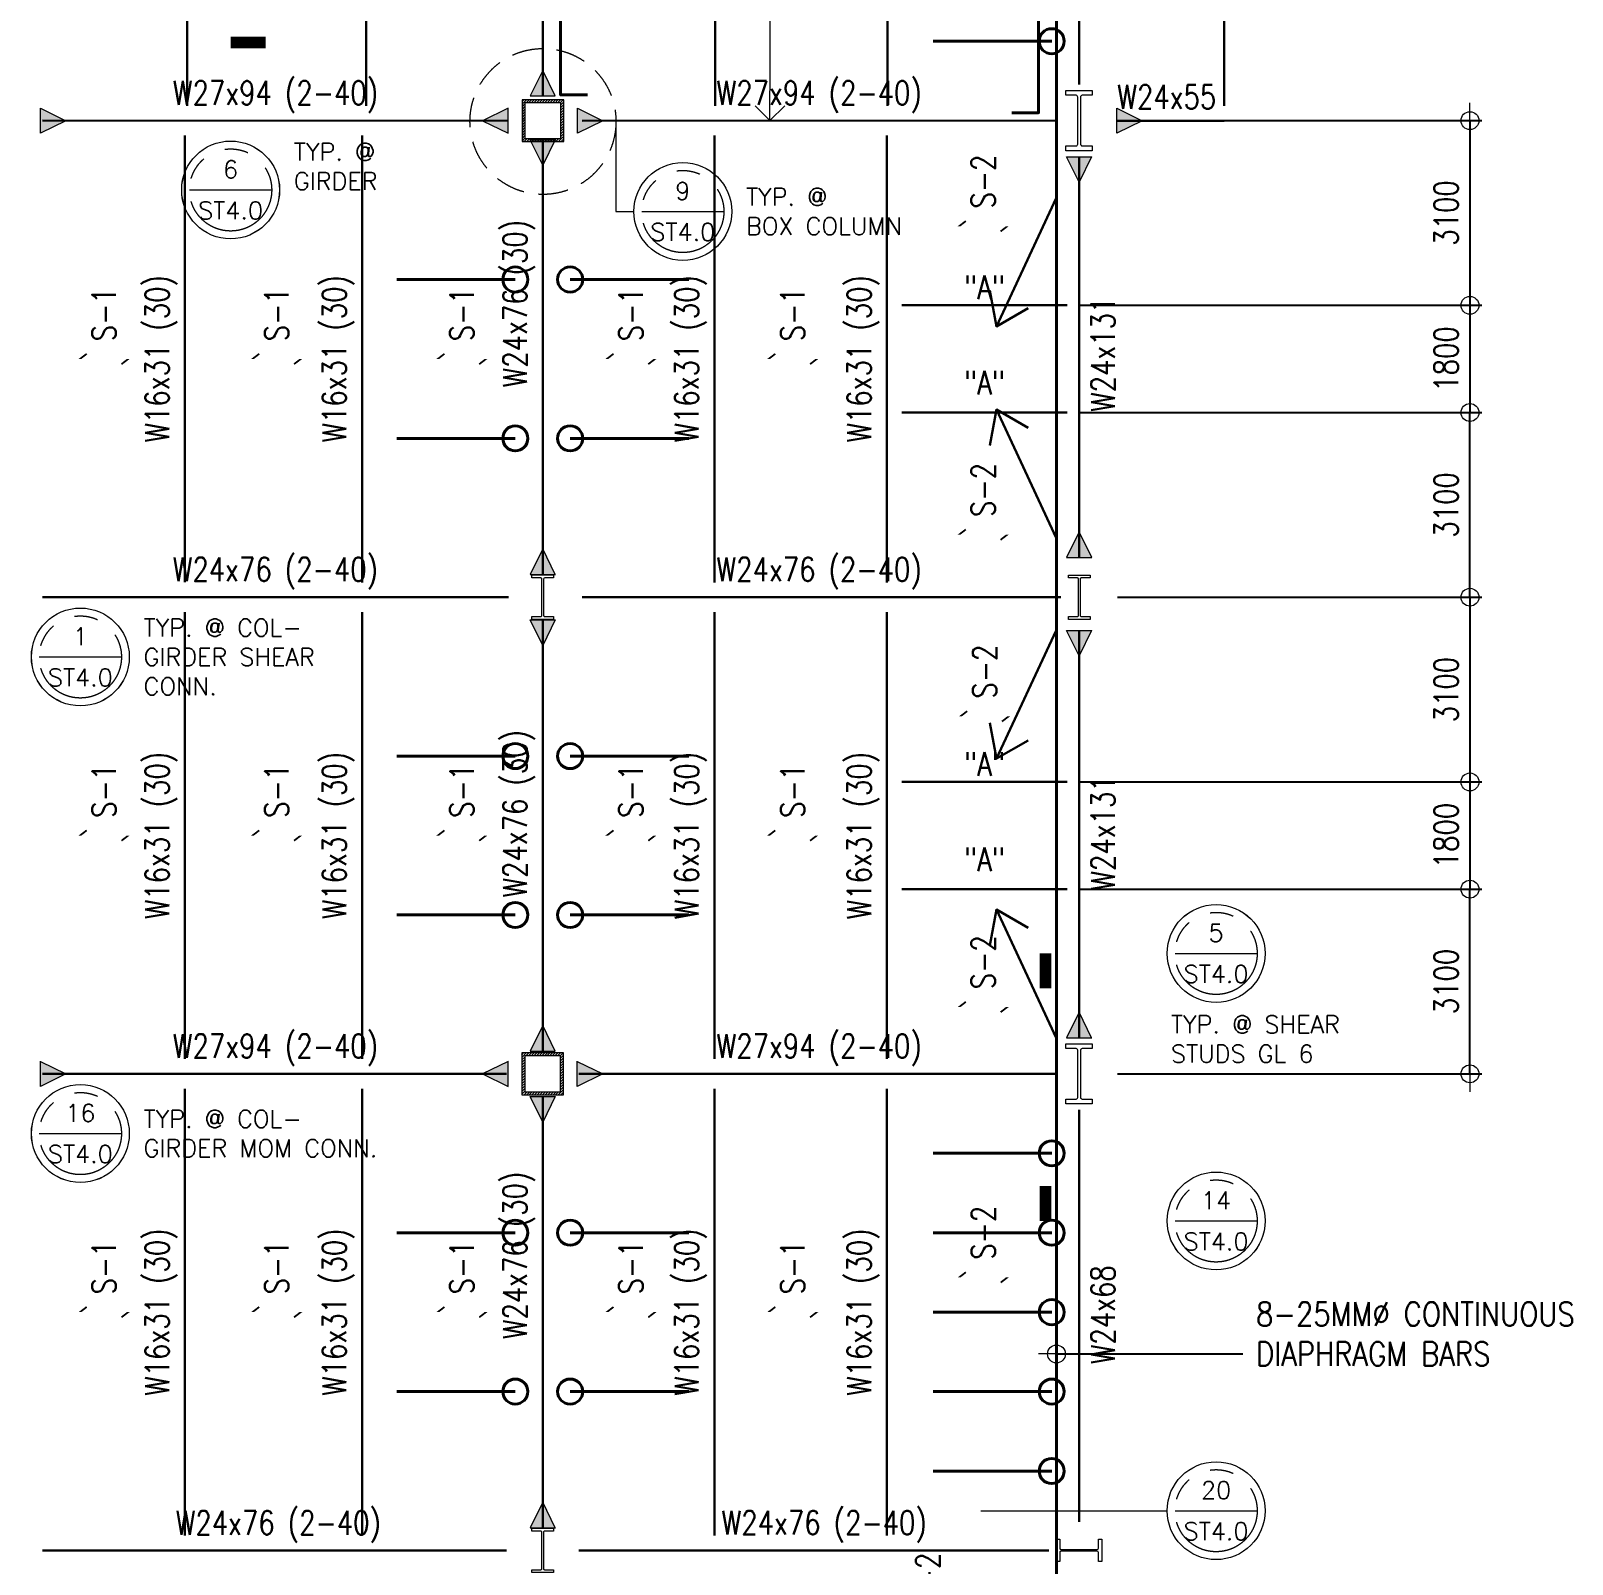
# Model space of a CAD drawing. Header units: millimetres. Extents: x 917308 to 1112116, y -16030 to 119854.
# Drawn here: x 969677 to 995539, y 13245 to 38984 of the extents above; entities that cross this region are included whole.
import ezdxf
from ezdxf.enums import TextEntityAlignment as Align

# ---------------------------------------------------------------- set-up
doc = ezdxf.new("R2010")
doc.units = ezdxf.units.MM
doc.header["$MEASUREMENT"] = 0
doc.linetypes.add('DASHED', pattern=[0.75, 0.5, -0.25])
doc.linetypes.add('PHANTOM2', pattern=[1.25, 0.625, -0.125, 0.125, -0.125, 0.125, -0.125])
doc.layers.get('0').update_dxf_attribs({"lineweight": 0})
for name, color, linetype, lineweight in [('A_ARCHITECTURAL BACKGROUND', 251, 'Continuous', 5), ('HATCH', 8, 'Continuous', 5), ('S-ANNO-DIMS', 252, 'Continuous', 5), ('S-ANNO-MARK', 2, 'Continuous', 9), ('S-ANNO-NPLT', 7, 'Continuous', 9), ('S-Anno-Symb', 143, 'PHANTOM2', 15), ('S-BEAM', 5, 'Continuous', 30), ('S-BEAM-IDEN', 2, 'Continuous', 9), ('S-BRACE', 2, 'Continuous', 9), ('S-BRACING', 1, 'Continuous', 18), ('S-COLS', 2, 'Continuous', 20), ('S-CONN', 1, 'Continuous', 9), ('S_DRB', 4, 'Continuous', 40), ('SPOT DET.', 1, 'Continuous', 20)]:
    doc.layers.add(name, color=color, linetype=linetype, lineweight=lineweight)
doc.styles.add('1', font='simplex.shx', dxfattribs={"width": 0.85, "height": 300})
doc.styles.add('ARIALNW', font='ARIALN.TTF')
doc.styles.add('ROMANSX', font='ROMANS.shx', dxfattribs={"height": 0.09375})
doc.styles.add('SIMPLEX', font='SIMPLEX.shx', dxfattribs={"width": 1.1})
doc.dimstyles.new('DIM 200', dxfattribs={"dimtxt": 0.36, "dimasz": 0.2, "dimexe": 0.1, "dimexo": 0, "dimgap": 0.08, "dimtad": 1, "dimlfac": 2, "dimrnd": 0.005, "dimzin": 1, "dimdsep": 46, "dimtxsty": 'ARIALNW', "dimcen": 0.09, "dimclrd": 6, "dimclre": 6, "dimclrt": 13, "dimadec": 0, "dimazin": 0, "dimtfac": 1, "dimtofl": 0, "dimtmove": 2, "dimatfit": 3, "dimfxl": 1, "dimtolj": 1, "dimtzin": 0, "dimarcsym": 0})
doc.dimstyles.new('DIM_100', dxfattribs={"dimtxt": 400, "dimasz": 2, "dimexe": 100, "dimexo": 250, "dimgap": 250, "dimtad": 1, "dimdec": 0, "dimrnd": 1, "dimzin": 1, "dimdsep": 46, "dimtxsty": '1', "dimblk1": 'ESCADIM_ARW', "dimblk2": 'ESCADIM_ARW', "dimsah": 1, "dimcen": 50, "dimclrd": 256, "dimclre": 256, "dimclrt": 52, "dimazin": 0, "dimtfac": 1, "dimtdec": 0, "dimtofl": 0, "dimtmove": 0, "dimatfit": 3, "dimldrblk": 'ESCADIM_ARW', "dimfxl": 1, "dimtolj": 1, "dimtzin": 0, "dimarcsym": 0})
doc.dimstyles.new('DIM_200', dxfattribs={"dimtxt": 400, "dimasz": 2, "dimexe": 200, "dimexo": 200, "dimgap": 200, "dimtad": 1, "dimdec": 0, "dimrnd": 1, "dimzin": 1, "dimdsep": 46, "dimtxsty": 'SIMPLEX', "dimblk1": 'ESCADIM_ARW', "dimblk2": 'ESCADIM_ARW', "dimsah": 1, "dimcen": 50, "dimclrd": 251, "dimclre": 251, "dimclrt": 52, "dimazin": 0, "dimtfac": 1, "dimtdec": 0, "dimtofl": 0, "dimtmove": 0, "dimatfit": 3, "dimldrblk": 'ESCADIM_ARW', "dimfxl": 1, "dimtolj": 1, "dimtzin": 0, "dimarcsym": 0})
doc.dimstyles.new('ESCA', dxfattribs={"dimtxt": 300, "dimasz": 1, "dimexe": 100, "dimexo": 100, "dimgap": 100, "dimtad": 1, "dimdec": 0, "dimrnd": 1, "dimdsep": 46, "dimtxsty": '1', "dimblk1": 'ESCADIM_ARW', "dimblk2": 'ESCADIM_ARW', "dimsah": 1, "dimcen": 50, "dimclrd": 256, "dimclre": 256, "dimclrt": 52, "dimadec": 0, "dimazin": 0, "dimtfac": 1, "dimtdec": 0, "dimtofl": 0, "dimtmove": 0, "dimatfit": 3, "dimldrblk": 'ESCADIM_ARW', "dimfxl": 1, "dimtolj": 1, "dimtzin": 0, "dimarcsym": 0})

# ---------------------------------------------------------------- blocks, each defined once
blk = doc.blocks.new('3F COLUMN LAYOUT')
at = {"layer": 'HATCH', "ltscale": 0.05}
h = blk.add_hatch(dxfattribs=at)
h.set_pattern_fill('ANSI31', color=256, scale=250, style=0)
h.set_pattern_definition([(45, (-944286.474, 18901.62), (-22.0970869, 22.0970869), [])])
h.paths.add_polyline_path([(34702, 39699), (35302, 39699), (35302, 40299), (34702, 40299)], flags=16)
h.paths.add_polyline_path([(34652, 39649), (35352, 39649), (35352, 40349), (34652, 40349)])
h = blk.add_hatch(dxfattribs=at)
h.set_pattern_fill('ANSI31', color=256, scale=250, style=0)
h.set_pattern_definition([(45, (-944288.7, 2902.22), (-22.0970869, 22.0970869), [])])
h.paths.add_polyline_path([(34700, 23700), (35300, 23700), (35300, 24300), (34700, 24300)], flags=16)
h.paths.add_polyline_path([(34650, 23650), (35350, 23650), (35350, 24350), (34650, 24350)])
at = {"layer": 'S-COLS', "ltscale": 0.5, "elevation": 0}
for points in [[(34652, 39649), (35352, 39649), (35352, 40349), (34652, 40349)], [(34702, 39699), (35302, 39699), (35302, 40299), (34702, 40299)], [(34650, 23650), (35350, 23650), (35350, 24350), (34650, 24350)], [(34700, 23700), (35300, 23700), (35300, 24300), (34700, 24300)]]:
    blk.add_lwpolyline(points, close=True, dxfattribs=at)
at = {"layer": 'S-COLS', "ltscale": 0.05}
for points in [[(44000, 39495), (43779, 39495), (43779, 39577), (43948, 39577, 0.414214), (43977, 39606), (43977, 40396, 0.414214), (43948, 40425), (43779, 40425), (43779, 40507), (44221, 40507), (44221, 40425), (44052, 40425, 0.414214), (44023, 40396), (44023, 39606, 0.414214), (44052, 39577), (44221, 39577), (44221, 39495), (44000, 39495)], [(44000, 23494), (43779, 23494), (43779, 23576), (43948, 23576, 0.414214), (43977, 23605), (43977, 24395, 0.414214), (43948, 24424), (43779, 24424), (43779, 24506), (44221, 24506), (44221, 24424), (44052, 24424, 0.414214), (44023, 24395), (44023, 23605, 0.414214), (44052, 23576), (44221, 23576), (44221, 23494), (44000, 23494)]]:
    blk.add_lwpolyline(points, format="xyb", dxfattribs=at)
at = {"layer": 'S-COLS', "ltscale": 0.05, "elevation": 0}
for points in [[(35000, 32376), (35183, 32376), (35183, 32323), (35033, 32323, 0.414214), (35015, 32305), (35015, 31695, 0.414214), (35033, 31677), (35183, 31677), (35183, 31624), (34817, 31624), (34817, 31677), (34967, 31677, 0.414214), (34985, 31695), (34985, 32305, 0.414214), (34967, 32323), (34817, 32323), (34817, 32376), (35000, 32376)], [(44002, 32372), (44184, 32372), (44184, 32323), (44033, 32323, 0.414214), (44015, 32305), (44015, 31695, 0.414214), (44033, 31677), (44184, 31677), (44184, 31628), (43819, 31628), (43819, 31677), (43971, 31677, 0.414214), (43988, 31695), (43988, 32305, 0.414214), (43971, 32323), (43819, 32323), (43819, 32372), (44002, 32372)], [(35000, 15628), (34818, 15628), (34818, 15677), (34969, 15677, 0.414214), (34987, 15694), (34987, 16305, 0.414214), (34969, 16323), (34818, 16323), (34818, 16372), (35182, 16372), (35182, 16323), (35031, 16323, 0.414214), (35013, 16305), (35013, 15694, 0.414214), (35031, 15677), (35182, 15677), (35182, 15628), (35000, 15628)], [(44381, 16002), (44381, 15817), (44323, 15817), (44323, 15968, 0.414214), (44305, 15986), (43695, 15986, 0.414214), (43677, 15968), (43677, 15817), (43619, 15817), (43619, 16187), (43677, 16187), (43677, 16036, 0.414214), (43695, 16018), (44305, 16018, 0.414214), (44323, 16036), (44323, 16187), (44381, 16187), (44381, 16002)]]:
    blk.add_lwpolyline(points, format="xyb", dxfattribs=at)
blk = doc.blocks.new('Bubble')
at = {"layer": 'S-ANNO-NPLT'}
blk.add_circle((0, 0), 0.2608, dxfattribs=at)
at = {"layer": 'S-Anno-Symb', "color": 0}
blk.add_line((-0.2188, 0), (0.2188, 0), dxfattribs=at)
blk.add_circle((0, 0), 0.2188, dxfattribs=at)
at = {"layer": 'S-Anno-Symb', "style": 'ROMANSX'}
for tag, p in [('1', (0, 0.1094)), ('S1', (0, -0.1094))]:
    blk.add_attdef(tag, text='', height=0.0937, dxfattribs=at).set_placement(p, align=Align.MIDDLE_CENTER)
at = {"layer": 'S-Anno-Symb', "style": 'ROMANSX', "width": 1.018385, "flags": 8}
blk.add_attdef('LONG', text='', height=0.0937, dxfattribs=at).set_placement((-0.1796, -0.1249), (0.1796, -0.1249), align=Align.FIT)
blk = doc.blocks.new('ESCADIM_ARW')
at = {"color": 7}
blk.add_line((-150, 0), (150, 0), dxfattribs=at)
blk.add_circle((0, 0), 75, dxfattribs=at)
blk = doc.blocks.new('*D27')
at = {"layer": 'Defpoints', "color": 0, "ltscale": 0.05, "transparency": 16777216}
for p in [(987067, 26376, 0), (987067, 24576, 0), (993823, 24576)]:
    blk.add_point(p, dxfattribs=at)
at = {"layer": 'S-ANNO-DIMS', "color": 251, "lineweight": -2, "ltscale": 0.05, "transparency": 16777216}
for p, q in [((987267, 26376), (994023, 26376)), ((993823, 26374), (993823, 24578)), ((987267, 24576), (994023, 24576))]:
    blk.add_line(p, q, dxfattribs=at)
at = {"layer": 'S-ANNO-DIMS', "color": 251, "lineweight": -2, "ltscale": 0.05, "transparency": 16777216, "xscale": 2, "yscale": 2, "zscale": 2}
for p, rotation in [((993823, 26376), 90), ((993823, 24576), 270)]:
    blk.add_blockref('ESCADIM_ARW', p, dxfattribs=dict(at, rotation=rotation))
at = {"layer": 'S-ANNO-DIMS', "color": 52, "ltscale": 0.05, "transparency": 16777216, "insert": (993423, 25476), "char_height": 400, "attachment_point": 5, "rotation": 90, "style": 'SIMPLEX'}
blk.add_mtext('\\A1;{\\W0.8;1800}', dxfattribs=at)
blk = doc.blocks.new('*D28')
at = {"layer": 'Defpoints', "color": 0, "ltscale": 0.05, "transparency": 16777216}
for p in [(987067, 24576, 0), (993823, 24576), (987709, 21476, 0)]:
    blk.add_point(p, dxfattribs=at)
at = {"layer": 'S-ANNO-DIMS', "color": 251, "lineweight": -2, "ltscale": 0.05, "transparency": 16777216}
for p, q in [((987267, 24576), (994023, 24576)), ((993823, 21478), (993823, 24574)), ((987909, 21476), (994023, 21476))]:
    blk.add_line(p, q, dxfattribs=at)
at = {"layer": 'S-ANNO-DIMS', "color": 251, "lineweight": -2, "ltscale": 0.05, "transparency": 16777216, "xscale": 2, "yscale": 2, "zscale": 2}
for p, rotation in [((993823, 24576), 90), ((993823, 21476), 270)]:
    blk.add_blockref('ESCADIM_ARW', p, dxfattribs=dict(at, rotation=rotation))
at = {"layer": 'S-ANNO-DIMS', "color": 52, "ltscale": 0.05, "transparency": 16777216, "insert": (993423, 23026), "char_height": 400, "attachment_point": 5, "rotation": 90, "style": 'SIMPLEX'}
blk.add_mtext('\\A1;{\\W0.8;3100}', dxfattribs=at)
blk = doc.blocks.new('*D29')
at = {"layer": 'Defpoints', "color": 0, "ltscale": 0.05, "transparency": 16777216}
for p in [(987709, 29476, 0), (987067, 26376, 0), (993823, 26376)]:
    blk.add_point(p, dxfattribs=at)
at = {"layer": 'S-ANNO-DIMS', "color": 251, "lineweight": -2, "ltscale": 0.05, "transparency": 16777216}
for p, q in [((987909, 29476), (994023, 29476)), ((993823, 29474), (993823, 26378)), ((987267, 26376), (994023, 26376))]:
    blk.add_line(p, q, dxfattribs=at)
at = {"layer": 'S-ANNO-DIMS', "color": 251, "lineweight": -2, "ltscale": 0.05, "transparency": 16777216, "xscale": 2, "yscale": 2, "zscale": 2}
for p, rotation in [((993823, 29476), 90), ((993823, 26376), 270)]:
    blk.add_blockref('ESCADIM_ARW', p, dxfattribs=dict(at, rotation=rotation))
at = {"layer": 'S-ANNO-DIMS', "color": 52, "ltscale": 0.05, "transparency": 16777216, "insert": (993423, 27926), "char_height": 400, "attachment_point": 5, "rotation": 90, "style": 'SIMPLEX'}
blk.add_mtext('\\A1;{\\W0.8;3100}', dxfattribs=at)
blk = doc.blocks.new('*D30')
at = {"layer": 'Defpoints', "color": 0, "ltscale": 0.05, "transparency": 16777216}
for p in [(987067, 32576, 0), (993823, 32576), (987709, 29476, 0)]:
    blk.add_point(p, dxfattribs=at)
at = {"layer": 'S-ANNO-DIMS', "color": 251, "lineweight": -2, "ltscale": 0.05, "transparency": 16777216}
for p, q in [((987267, 32576), (994023, 32576)), ((993823, 29478), (993823, 32574)), ((987909, 29476), (994023, 29476))]:
    blk.add_line(p, q, dxfattribs=at)
at = {"layer": 'S-ANNO-DIMS', "color": 251, "lineweight": -2, "ltscale": 0.05, "transparency": 16777216, "xscale": 2, "yscale": 2, "zscale": 2}
for p, rotation in [((993823, 32576), 90), ((993823, 29476), 270)]:
    blk.add_blockref('ESCADIM_ARW', p, dxfattribs=dict(at, rotation=rotation))
at = {"layer": 'S-ANNO-DIMS', "color": 52, "ltscale": 0.05, "transparency": 16777216, "insert": (993423, 31026), "char_height": 400, "attachment_point": 5, "rotation": 90, "style": 'SIMPLEX'}
blk.add_mtext('\\A1;{\\W0.8;3100}', dxfattribs=at)
blk = doc.blocks.new('*D31')
at = {"layer": 'Defpoints', "color": 0, "ltscale": 0.05, "transparency": 16777216}
for p in [(987067, 34376, 0), (987067, 32576, 0), (993823, 32576)]:
    blk.add_point(p, dxfattribs=at)
at = {"layer": 'S-ANNO-DIMS', "color": 251, "lineweight": -2, "ltscale": 0.05, "transparency": 16777216}
for p, q in [((987267, 34376), (994023, 34376)), ((993823, 34374), (993823, 32578)), ((987267, 32576), (994023, 32576))]:
    blk.add_line(p, q, dxfattribs=at)
at = {"layer": 'S-ANNO-DIMS', "color": 251, "lineweight": -2, "ltscale": 0.05, "transparency": 16777216, "xscale": 2, "yscale": 2, "zscale": 2}
for p, rotation in [((993823, 34376), 90), ((993823, 32576), 270)]:
    blk.add_blockref('ESCADIM_ARW', p, dxfattribs=dict(at, rotation=rotation))
at = {"layer": 'S-ANNO-DIMS', "color": 52, "ltscale": 0.05, "transparency": 16777216, "insert": (993423, 33476), "char_height": 400, "attachment_point": 5, "rotation": 90, "style": 'SIMPLEX'}
blk.add_mtext('\\A1;{\\W0.8;1800}', dxfattribs=at)
blk = doc.blocks.new('*D32')
at = {"layer": 'Defpoints', "color": 0, "ltscale": 0.05, "transparency": 16777216}
for p in [(987709, 37476, 0), (987067, 34376, 0), (993823, 34376)]:
    blk.add_point(p, dxfattribs=at)
at = {"layer": 'S-ANNO-DIMS', "color": 251, "lineweight": -2, "ltscale": 0.05, "transparency": 16777216}
for p, q in [((987909, 37476), (994023, 37476)), ((993823, 37474), (993823, 34378)), ((987267, 34376), (994023, 34376))]:
    blk.add_line(p, q, dxfattribs=at)
at = {"layer": 'S-ANNO-DIMS', "color": 251, "lineweight": -2, "ltscale": 0.05, "transparency": 16777216, "xscale": 2, "yscale": 2, "zscale": 2}
for p, rotation in [((993823, 37476), 90), ((993823, 34376), 270)]:
    blk.add_blockref('ESCADIM_ARW', p, dxfattribs=dict(at, rotation=rotation))
at = {"layer": 'S-ANNO-DIMS', "color": 52, "ltscale": 0.05, "transparency": 16777216, "insert": (993423, 35926), "char_height": 400, "attachment_point": 5, "rotation": 90, "style": 'SIMPLEX'}
blk.add_mtext('\\A1;{\\W0.8;3100}', dxfattribs=at)
blk = doc.blocks.new('_Open90')
at = {"color": 0, "linetype": 'ByBlock', "lineweight": -2}
for p, q in [((0, 0), (-1, 0)), ((-0.5, 0.5), (0, 0)), ((0, 0), (-0.5, -0.5))]:
    blk.add_line(p, q, dxfattribs=at)
blk = doc.blocks.new('*D49')
at = {"lineweight": -2, "ltscale": 0.5, "transparency": 16777216}
blk.add_line((38812, 46895), (38812, 40501), dxfattribs=at)
at = {"layer": 'Defpoints', "color": 0, "ltscale": 0.5, "transparency": 16777216}
for p in [(38812, 47395, 0), (38812, 40001, 0), (38812, 40001)]:
    blk.add_point(p, dxfattribs=at)
at = {"lineweight": -2, "ltscale": 0.5, "transparency": 16777216, "xscale": 500, "yscale": 500, "zscale": 500}
for p, rotation in [((38812, 47395), 90), ((38812, 40001), 270)]:
    blk.add_blockref('_Open90', p, dxfattribs=dict(at, rotation=rotation))
at = {"color": 52, "ltscale": 0.5, "transparency": 16777216, "char_height": 300, "attachment_point": 5, "rotation": 90, "style": '1'}
for s, insert in [("\\A1;ADD'L. 10MM%%C", (38383, 43698)), ('\\A1;@300MM O.C. ', (39212, 43698))]:
    blk.add_mtext(s, dxfattribs=dict(at, insert=insert))
blk = doc.blocks.new('3F FRAMING LAYOUT')
at = {"layer": 'S-CONN'}
for points in [[(23289, 32414), (23500, 32843), (23710, 32414)], [(15072, 31788), (15501, 31999), (15072, 32209)], [(22921, 31788), (22492, 31999), (22921, 32209)], [(24081, 31788), (24510, 31999), (24081, 32209)], [(33131, 31788), (33560, 31999), (33131, 32209)], [(23290, 31679), (23500, 31250), (23711, 31679)], [(32289, 31395), (32500, 30966), (32710, 31395)], [(32290, 24667), (32501, 25096), (32711, 24667)], [(23290, 24381), (23501, 24810), (23711, 24381)], [(23289, 23619), (23499, 23190), (23710, 23619)], [(32289, 23443), (32500, 23014), (32710, 23443)], [(32289, 16606), (32500, 17035), (32710, 16606)], [(23289, 16381), (23500, 16810), (23710, 16381)], [(15071, 15788), (15500, 15998), (15071, 16209)], [(22920, 15788), (22491, 15998), (22920, 16209)], [(24080, 15788), (24509, 15998), (24080, 16209)], [(23289, 15619), (23499, 15190), (23710, 15619)], [(23290, 8381), (23500, 8810), (23711, 8381)]]:
    blk.add_hatch(color=256, dxfattribs=at).paths.add_polyline_path(points)
at = {"layer": 'S-BEAM'}
for p, q in [((17532, 39749, 0), (17532, 32250, 0)), ((20538, 39749, 0), (20538, 32250, 0)), ((23500, 39737, 0), (23500, 32414, 0)), ((26391, 39749, 0), (26391, 32249, 0)), ((29283, 39749, 0), (29283, 32248, 0)), ((34934, 39750, 0), (34934, 32249, 0)), ((32500, 32607, 0), (32500, 39545, 0)), ((22928, 31999, 0), (15106, 32000, 0)), ((24160, 31999, 0), (32119, 32000, 0)), ((33131, 31999, 0), (34934, 31999, 0)), ((17497, 31750, 0), (17497, 24251, 0)), ((20469, 31750, 0), (20469, 24250, 0)), ((23501, 24381, 0), (23501, 31679, 0)), ((26383, 31749, 0), (26383, 24249, 0)), ((29276, 31748, 0), (29276, 24249, 0)), ((32501, 24667, 0), (32500, 31395, 0)), ((29526, 28900, 0), (32301, 28900, 0)), ((29526, 27100, 0), (32301, 27100, 0)), ((22928, 24000, 0), (15106, 24001, 0)), ((24160, 24000, 0), (32195, 24001, 0)), ((17497, 16250, 0), (17497, 23751, 0)), ((20469, 16250, 0), (20469, 23750, 0)), ((23500, 16381, 0), (23500, 23619, 0)), ((26383, 23749, 0), (26383, 16250, 0)), ((29276, 23749, 0), (29276, 16250, 0)), ((32500, 16606, 0), (32500, 23443, 0)), ((29526, 20900, 0), (32301, 20900, 0)), ((29526, 19100, 0), (32301, 19100, 0)), ((22894, 16000, 0), (15106, 16000, 0)), ((24106, 16000, 0), (32119, 16000, 0)), ((17497, 15750, 0), (17497, 8250, 0)), ((20469, 15750, 0), (20469, 8250, 0)), ((23500, 15619, 0), (23500, 8381, 0)), ((26383, 15750, 0), (26383, 8250, 0)), ((29276, 15750, 0), (29276, 8250, 0)), ((32500, 15394, 0), (32500, 8481, 0)), ((22894, 7999, 0), (15106, 7999, 0)), ((24104, 8000, 0), (31994, 8000, 0))]:
    blk.add_line(p, q, dxfattribs=at)
at = {"layer": 'S-CONN', "color": 1, "elevation": 0}
for points in [[(23710, 32414), (23500, 32843), (23289, 32414), (23711, 32414)], [(15072, 32209), (15501, 31999), (15072, 31788), (15072, 32210)], [(22921, 32209), (22492, 31999), (22921, 31788), (22921, 32210)], [(24081, 32209), (24510, 31999), (24081, 31788), (24081, 32210)], [(33131, 32209), (33560, 31999), (33131, 31788), (33131, 32210)], [(23711, 31679), (23500, 31250), (23290, 31679), (23712, 31679)], [(32710, 31395), (32500, 30966), (32289, 31395), (32711, 31395)], [(32711, 24667), (32501, 25096), (32290, 24667), (32712, 24667)], [(23711, 24381), (23501, 24810), (23290, 24381), (23712, 24381)], [(23710, 23619), (23499, 23190), (23289, 23619), (23711, 23619)], [(32710, 23443), (32500, 23014), (32289, 23443), (32711, 23443)], [(32710, 16606), (32500, 17035), (32289, 16606), (32711, 16606)], [(23710, 16381), (23500, 16810), (23289, 16381), (23711, 16381)], [(15071, 16209), (15500, 15998), (15071, 15788), (15071, 16210)], [(22920, 16209), (22491, 15998), (22920, 15788), (22920, 16210)], [(24080, 16209), (24509, 15998), (24080, 15788), (24080, 16210)], [(23710, 15619), (23499, 15190), (23289, 15619), (23711, 15619)], [(23711, 8381), (23500, 8810), (23290, 8381), (23712, 8381)]]:
    blk.add_lwpolyline(points, dxfattribs=at)
at = {"layer": 'S-BRACE', "ltscale": 0.5}
for points in [[(31111, 28546, 0), (32113, 30698, 0)], [(31111, 27150, 0), (32113, 24999, 0)], [(31112, 21292, 0), (32114, 23443, 0)], [(31112, 18757, 0), (32114, 16606, 0)]]:
    blk.add_leader(points, dimstyle='DIM 200', override={"dimasz": 500, "dimtad": 0, "dimclrd": 2, "dimldrblk": 'Open90', "dimfxl": 0.18}, dxfattribs=at)
blk = doc.blocks.new("ADD' L BARS")
at = {"layer": 'S_DRB'}
for p, q in [((41549.4, 41333.3, 0), (43539, 41333.3, 0)), ((41550, 22666.4, 0), (43539.6, 22666.4, 0)), ((41549.9, 21333.2, 0), (43539.5, 21333.2, 0)), ((41549.7, 19999.9, 0), (43539.3, 19999.9, 0)), ((41549.6, 18666.6, 0), (43539.2, 18666.6, 0)), ((41549.4, 17333.3, 0), (43539, 17333.3, 0))]:
    blk.add_line(p, q, dxfattribs=at)
at = {"layer": 'S_DRB', "color": 4, "elevation": 0}
for points in [[(35750, 40432.8), (35300, 40432.8), (35300, 55606.9), (35750, 55606.9)], [(42870.3, 40132.8), (43320.3, 40132.8), (43319, 55306.9), (42869, 55306.9)]]:
    blk.add_lwpolyline(points, dxfattribs=at)
at = {"layer": 'S_DRB'}
for centre in [(43539, 41333.3, 0), (43539.6, 22666.4, 0), (43539.5, 21333.2, 0), (43539.3, 19999.9, 0), (43539.2, 18666.6, 0), (43539, 17333.3, 0)]:
    blk.add_circle(centre, 210.4, dxfattribs=at)
at = {"ltscale": 0.5}
dim = blk.add_linear_dim(base=(38811.8, 40001.4, 0), p1=(38811.8, 47394.5, 0), p2=(38811.8, 40001.4, 0), angle=270, text="ADD'L. 10MM%%C\\X@300MM O.C. ", dimstyle='DIM_100', override={"dimasz": 500, "dimexo": 100, "dimblk1": 'Open90', "dimblk2": 'Open90', "dimse1": 1, "dimse2": 1}, dxfattribs=at)
dim.commit()
dim.dimension.update_dxf_attribs({"geometry": '*D49', "text_midpoint": (38811.8, 43697.9, 0)})

msp = doc.modelspace()

# ---------------------------------------------------------------- linework, layer by layer
at = {"layer": 'S-ANNO-MARK', "elevation": -0.00001}
for points in [[(985364.22803, 35790.05075, 29.99952, 29.99952, 0), (985251.1837, 35703.04961, 0, 0, 0), (986060.76125, 35703.04961, 29.99952, 29.99952, 0), (985947.71692, 35616.04848, 0, 0, 0)], [(985363.89122, 30613.21702, 29.99952, 29.99952, 0), (985250.84689, 30526.21588, 0, 0, 0), (986060.42444, 30526.21588, 29.99952, 29.99952, 0), (985947.38011, 30439.21475, 0, 0, 0)], [(985388.07022, 27564.39588, 29.99952, 29.99952, 0), (985275.02589, 27477.39475, 0, 0, 0), (986084.60344, 27477.39475, 29.99952, 29.99952, 0), (985971.55912, 27390.39362, 0, 0, 0)], [(985365.76629, 22685.09909, 29.99952, 29.99952, 0), (985252.72196, 22598.09796, 0, 0, 0), (986062.29951, 22598.09796, 29.99952, 29.99952, 0), (985949.25518, 22511.09683, 0, 0, 0)]]:
    msp.add_lwpolyline(points, format="xyseb", dxfattribs=at)
at = {"layer": 'S-ANNO-NPLT'}
for centre in [(973029.38736, 36312.31403, 0), (980615.90819, 35950.71742, -0.00001), (970508.24082, 28473.38), (989564.10174, 23497.2198, -0.00001), (970508.24083, 20473.41126, -0.00001), (989564.10174, 19006.38, -0.00001), (989564.10174, 14143.12, 0)]:
    msp.add_circle(centre, 821.36597, dxfattribs=at)
at = {"layer": 'S-Anno-Symb', "linetype": 'ByBlock'}
msp.add_line((985618.40271, 14143.12, 0), (988742.73576, 14143.12, 0), dxfattribs=at)
for points, elevation in [([(973029.38736, 37133.68, 0, 0, 0), (973029.38736, 38789.18817, 196.07256, 196.07256, 0), (973617.60504, 38789.18817, 0, 0, 0)], 0), ([(969686.87485, 28473.38, 0, 0, 0), (967776.01988, 28473.38, 196.07256, 196.07256, 0), (967776.01988, 29061.59768, 0, 0, 0)], 0), ([(988742.73576, 23497.2198, 0, 0, 0), (986702.3208, 23497.2198, 196.07256, 196.07256, 0), (986702.3208, 22909.00212, 0, 0, 0)], -0.00001), ([(969686.87486, 20473.41126, 0, 0, 0), (967776.01989, 20473.41126, 196.07256, 196.07256, 0), (967776.01989, 21061.62894, 0, 0, 0)], -0.00001), ([(988742.73576, 19006.38, 0, 0, 0), (986702.3208, 19006.38, 196.07256, 196.07256, 0), (986702.3208, 19594.59768, 0, 0, 0)], -0.00001), ([(985618.40271, 14143.12, 0, 0, 0), (985618.40271, 12920.71777, 196.07256, 196.07256, 0), (986206.62039, 12920.71777, 0, 0, 0)], 0)]:
    msp.add_lwpolyline(points, format="xyseb", dxfattribs=dict(at, elevation=elevation))
at = {"layer": 'S-BRACING', "ltscale": 1000, "elevation": -0.00001}
msp.add_lwpolyline([(979494.54222, 37461.8255), (979494.54222, 35950.71742), (979794.54222, 35950.71742)], dxfattribs=at)
at = {"layer": 'S-COLS'}
for points, elevation in [([(970614.18496, 33562.08211, 29.99952, 29.99952, 0), (970501.14063, 33475.08097, 0, 0, 0), (971310.71818, 33475.08097, 29.99952, 29.99952, 0), (971197.67386, 33388.07984, 0, 0, 0)], 0), ([(973509.4426, 33562.28568, 29.99952, 29.99952, 0), (973396.39828, 33475.28454, 0, 0, 0), (974205.97583, 33475.28454, 29.99952, 29.99952, 0), (974092.9315, 33388.28341, 0, 0, 0)], -0.00001), ([(976617.24115, 33562.08211, 29.99952, 29.99952, 0), (976504.19683, 33475.08097, 0, 0, 0), (977313.77438, 33475.08097, 29.99952, 29.99952, 0), (977200.73005, 33388.07984, 0, 0, 0)], 0.00001), ([(979453.53162, 33562.08211, 29.99952, 29.99952, 0), (979340.4873, 33475.08097, 0, 0, 0), (980150.06485, 33475.08097, 29.99952, 29.99952, 0), (980037.02052, 33388.07984, 0, 0, 0)], 0.00002), ([(982168.3105, 33562.08211, 29.99952, 29.99952, 0), (982055.26617, 33475.08097, 0, 0, 0), (982864.84372, 33475.08097, 29.99952, 29.99952, 0), (982751.79939, 33388.07984, 0, 0, 0)], 0), ([(970614.18496, 25562.71535, 29.99952, 29.99952, 0), (970501.14063, 25475.71422, 0, 0, 0), (971310.71818, 25475.71422, 29.99952, 29.99952, 0), (971197.67386, 25388.71309, 0, 0, 0)], 0), ([(973509.4426, 25562.91893, 29.99952, 29.99952, 0), (973396.39828, 25475.91779, 0, 0, 0), (974205.97583, 25475.91779, 29.99952, 29.99952, 0), (974092.9315, 25388.91666, 0, 0, 0)], -0.00001), ([(976617.24115, 25562.71535, 29.99952, 29.99952, 0), (976504.19683, 25475.71422, 0, 0, 0), (977313.77438, 25475.71422, 29.99952, 29.99952, 0), (977200.73005, 25388.71309, 0, 0, 0)], 0.00001), ([(979453.53162, 25562.71535, 29.99952, 29.99952, 0), (979340.4873, 25475.71422, 0, 0, 0), (980150.06485, 25475.71422, 29.99952, 29.99952, 0), (980037.02052, 25388.71309, 0, 0, 0)], 0.00002), ([(982168.3105, 25562.71535, 29.99952, 29.99952, 0), (982055.26617, 25475.71422, 0, 0, 0), (982864.84372, 25475.71422, 29.99952, 29.99952, 0), (982751.79939, 25388.71309, 0, 0, 0)], 0), ([(985365.76629, 18146.07049, 29.99952, 29.99952, 0), (985252.72196, 18059.06936, 0, 0, 0), (986062.29951, 18059.06936, 29.99952, 29.99952, 0), (985949.25518, 17972.06822, 0, 0, 0)], 0.00001), ([(970614.18496, 17563.02103, 29.99952, 29.99952, 0), (970501.14063, 17476.01989, 0, 0, 0), (971310.71818, 17476.01989, 29.99952, 29.99952, 0), (971197.67386, 17389.01876, 0, 0, 0)], 0), ([(973509.4426, 17563.2246, 29.99952, 29.99952, 0), (973396.39828, 17476.22347, 0, 0, 0), (974205.97583, 17476.22347, 29.99952, 29.99952, 0), (974092.9315, 17389.22233, 0, 0, 0)], -0.00001), ([(976617.24115, 17563.02103, 29.99952, 29.99952, 0), (976504.19683, 17476.01989, 0, 0, 0), (977313.77438, 17476.01989, 29.99952, 29.99952, 0), (977200.73005, 17389.01876, 0, 0, 0)], 0.00001), ([(979453.53162, 17563.02103, 29.99952, 29.99952, 0), (979340.4873, 17476.01989, 0, 0, 0), (980150.06485, 17476.01989, 29.99952, 29.99952, 0), (980037.02052, 17389.01876, 0, 0, 0)], 0.00002), ([(982168.3105, 17563.02103, 29.99952, 29.99952, 0), (982055.26617, 17476.01989, 0, 0, 0), (982864.84372, 17476.01989, 29.99952, 29.99952, 0), (982751.79939, 17389.01876, 0, 0, 0)], 0)]:
    msp.add_lwpolyline(points, format="xyseb", dxfattribs=dict(at, elevation=elevation))
at = {"layer": 'S_DRB'}
for p, q in [((975816.37504, 34809.35323, 0.00001), (977806.00802, 34809.35323, 0.00001)), ((980716.37504, 34809.35323, 0.00001), (978726.74206, 34809.35323, 0.00001)), ((975816.37504, 32142.68657, 0.00001), (977806.00802, 32142.68657, 0.00001)), ((980716.37504, 32142.68657, 0.00001), (978726.74206, 32142.68657, 0.00001)), ((975816.37504, 26809.35323, -0.00001), (977806.00802, 26809.35323, -0.00001)), ((980716.37504, 26809.35323, -0.00001), (978726.74206, 26809.35323, -0.00001)), ((975816.37504, 24142.68657, -0.00001), (977806.00802, 24142.68657, -0.00001)), ((980716.37504, 24142.68657, -0.00001), (978726.74206, 24142.68657, -0.00001)), ((975816.37504, 18809.35323, 0), (977806.00802, 18809.35323, 0)), ((980716.37504, 18809.35323, 0), (978726.74206, 18809.35323, 0)), ((975816.37504, 16142.68657, 0), (977806.00802, 16142.68657, 0)), ((980716.37504, 16142.68657, 0), (978726.74206, 16142.68657, 0))]:
    msp.add_line(p, q, dxfattribs=at)
at = {"layer": 'S_DRB', "color": 4, "elevation": 0}
msp.add_lwpolyline([(986435.39504, 9469.66256), (986885.39504, 9469.66256), (986885.39504, 53082.92387), (986435.39504, 53082.92387)], dxfattribs=at)
at = {"layer": 'S_DRB'}
for centre in [(977806.00802, 34809.35323, 0.00001), (978726.74206, 34809.35323, 0.00001), (977806.00802, 32142.68657, 0.00001), (978726.74206, 32142.68657, 0.00001), (977806.00802, 26809.35323, -0.00001), (978726.74206, 26809.35323, -0.00001), (977806.00802, 24142.68657, -0.00001), (978726.74206, 24142.68657, -0.00001), (977806.00802, 18809.35323, 0), (978726.74206, 18809.35323, 0), (977806.00802, 16142.68657, 0), (978726.74206, 16142.68657, 0)]:
    msp.add_circle(centre, 210.36702, dxfattribs=at)
at = {"layer": 'SPOT DET.', "linetype": 'DASHED', "ltscale": 1000}
msp.add_circle((978270.0137, 37461.8255, -0.00001), 1224.52852, dxfattribs=at)

# ---------------------------------------------------------------- block references
at = {"layer": 'A_ARCHITECTURAL BACKGROUND', "lineweight": -3, "ltscale": 0.05}
msp.add_blockref('3F COLUMN LAYOUT', (943266.37504, -2523.9801, 0), dxfattribs=at)
at = {"layer": 'S-Anno-Symb', "xscale": 3149.760000000242, "yscale": 3149.760000000242, "zscale": 3149.760000000242}
for p, values in [((973029.38736, 36312.31403, 0), {'1': '6', 'S1': 'ST4.0'}), ((980615.90819, 35950.71742, -0.00001), {'1': '9', 'S1': 'ST4.0'}), ((970508.24082, 28473.38), {'1': '1', 'S1': 'ST4.0'}), ((989564.10174, 23497.2198, -0.00001), {'1': '5', 'S1': 'ST4.0'}), ((970508.24083, 20473.41126, -0.00001), {'1': '16', 'S1': 'ST4.0'}), ((989564.10174, 19006.38, -0.00001), {'1': '14', 'S1': 'ST4.0'}), ((989564.10174, 14143.12, 0), {'1': '20', 'S1': 'ST4.0'})]:
    msp.add_blockref('Bubble', p, dxfattribs=at).add_auto_attribs(values)
at = {"layer": 'S-BEAM'}
msp.add_blockref('3F FRAMING LAYOUT', (954766.06659, 5476.0199, 0.00001), dxfattribs=at)
at = {"layer": 'S-BRACE'}
msp.add_blockref("ADD' L BARS", (943266.37504, -2523.9801, 0), dxfattribs=at)

# ---------------------------------------------------------------- texts
at = {"layer": 'S-ANNO-DIMS', "color": 52, "char_height": 400, "attachment_point": 5, "rotation": 90, "style": 'SIMPLEX'}
for s, insert in [('\\A1;\\pxqc;{\\W0.8;S-2}', (985655.97247, 36453.04961, -0.00001)), ('\\A1;\\pxqc;{\\W0.8;S-1}', (970905.92941, 34225.08097, 0)), ('\\A1;\\pxqc;{\\W0.8;S-1}', (973801.18705, 34225.28454, -0.00001)), ('\\A1;\\pxqc;{\\W0.8;S-1}', (976908.9856, 34225.08097, 0.00001)), ('\\A1;\\pxqc;{\\W0.8;S-1}', (979745.27607, 34225.08097, 0.00002)), ('\\A1;\\pxqc;{\\W0.8;S-1}', (982460.05494, 34225.08097, 0)), ('\\A1;\\pxqc;{\\W0.8;S-2}', (985655.63566, 31276.21588, -0.00001)), ('\\A1;\\pxqc;{\\W0.8;S-2}', (985679.81467, 28227.39475, -0.00001)), ('\\A1;\\pxqc;{\\W0.8;S-1}', (970905.92941, 26225.71422, 0)), ('\\A1;\\pxqc;{\\W0.8;S-1}', (973801.18705, 26225.91779, -0.00001)), ('\\A1;\\pxqc;{\\W0.8;S-1}', (976908.9856, 26225.71422, 0.00001)), ('\\A1;\\pxqc;{\\W0.8;S-1}', (979745.27607, 26225.71422, 0.00002)), ('\\A1;\\pxqc;{\\W0.8;S-1}', (982460.05494, 26225.71422, 0)), ('\\A1;\\pxqc;{\\W0.8;S-2}', (985655.68409, 23348.09796, -0.00001)), ('\\A1;\\pxqc;{\\W0.8;S-2}', (985657.51073, 18809.06936, 0.00001)), ('\\A1;\\pxqc;{\\W0.8;S-1}', (970905.92941, 18226.01989, 0)), ('\\A1;\\pxqc;{\\W0.8;S-1}', (973801.18705, 18226.22347, -0.00001)), ('\\A1;\\pxqc;{\\W0.8;S-1}', (976908.9856, 18226.01989, 0.00001)), ('\\A1;\\pxqc;{\\W0.8;S-1}', (979745.27607, 18226.01989, 0.00002)), ('\\A1;\\pxqc;{\\W0.8;S-1}', (982460.05494, 18226.01989, 0)), ('\\A1;\\pxqc;{\\W0.8;S-2}', (984727, 12985.82))]:
    msp.add_mtext(s, dxfattribs=dict(at, insert=insert))
at = {"layer": 'S-ANNO-DIMS', "color": 52, "char_height": 400, "attachment_point": 5, "style": 'SIMPLEX'}
for insert in [(985679.81467, 34677.64822, -0.00001), (985679.81467, 33077.64822, -0.00001), (985679.81467, 26677.64822, -0.00001), (985679.81467, 25077.64822, -0.00001)]:
    msp.add_mtext('\\A1;{\\W0.8;"A"}', dxfattribs=dict(at, insert=insert))
at = {"layer": 'S-Anno-Symb', "char_height": 295.29, "attachment_point": 4, "style": 'ROMANSX'}
for s, insert, width in [('TYP. @ \\PGIRDER', (974090.53334, 36706.37403, 0), 6780.3427625), ('TYP. @\\PBOX COLUMN', (981677.05417, 35950.71742, -0.00001), 6780.3427625), ('TYP. @ COL-\\PGIRDER SHEAR\\PCONN.', (971569.38679, 28473.38), 6780.3427625), ('TYP. @ SHEAR\\PSTUDS GL 6', (988807.08276, 22059.21416, -0.00001), 4093.5150308), ('TYP. @ COL-\\PGIRDER MOM CONN.', (971568.94948, 20473.41126, -0.00001), 6780.3427625)]:
    msp.add_mtext(s, dxfattribs=dict(at, insert=insert, width=width))
at = {"layer": 'S-BEAM-IDEN', "insert": (990234.56101, 17643.72587, -0.00003), "char_height": 400, "attachment_point": 1, "style": '1'}
msp.add_mtext_dynamic_manual_height_columns('8-25MM∅ CONTINUOUS \\PDIAPHRAGM BARS', width=8791.57845, gutter_width=1, heights=[0], dxfattribs=at)
at = {"layer": 'S-COLS', "color": 52, "char_height": 400, "attachment_point": 5, "style": 'SIMPLEX'}
for s, insert in [('\\A1;{\\W0.8;W27x94 (2-40)}', (973782.9952, 37875.77814, -0.00001)), ('\\A1;{\\W0.8;W27x94 (2-40)}', (982905.86325, 37875.80655, -0.00001)), ('\\A1;{\\W0.8;W24x55}', (988737.0433, 37875.35878, 0.00001)), ('\\A1;{\\W0.8;W24x76 (2-40)}', (973781.88149, 29876.59446, -0.00001)), ('\\A1;{\\W0.8;W24x76 (2-40)}', (982904.74955, 29876.62286, -0.00002)), ('\\A1;{\\W0.8;W27x94 (2-40)}', (973782.99521, 21875.77814, -0.00002)), ('\\A1;{\\W0.8;W27x94 (2-40)}', (982905.86327, 21875.80654, -0.00002)), ('\\A1;{\\W0.8;W24x76 (2-40)}', (973830.35257, 13874.21096, 0)), ('\\A1;{\\W0.8;W24x76 (2-40)}', (982989.91388, 13875.29905, 0))]:
    msp.add_mtext(s, dxfattribs=dict(at, insert=insert))
at = {"layer": 'S-COLS', "color": 52, "char_height": 400, "attachment_point": 5, "rotation": 90, "style": 'SIMPLEX'}
for s, insert in [('\\A1;{\\W0.8;W24x76 (30)}', (977866.37504, 34405.24084, 0.00001)), ('\\A1;{\\W0.8;W16x31 (30)}', (971863.31885, 33477.5676, 0)), ('\\A1;{\\W0.8;W16x31 (30)}', (974834.88219, 33477.5676, 0)), ('\\A1;{\\W0.8;W16x31 (30)}', (980749.03295, 33477.5676, -0.00001)), ('\\A1;{\\W0.8;W16x31 (30)}', (983642.49339, 33477.5676, -0.00001)), ('\\A1;{\\W0.8;W24x131}', (987666.19914, 33552.94387, 0)), ('\\A1;{\\W0.8;W24x76 (30)}', (977866.37504, 25840.8199, 0)), ('\\A1;{\\W0.8;W16x31 (30)}', (971863.31885, 25476.33231, 0)), ('\\A1;{\\W0.8;W16x31 (30)}', (974834.88219, 25476.12561, 0)), ('\\A1;{\\W0.8;W16x31 (30)}', (980749.03295, 25475.71422, 0)), ('\\A1;{\\W0.8;W16x31 (30)}', (983642.49339, 25475.51295, 0)), ('\\A1;{\\W0.8;W24x131}', (987665.65419, 25518.9601, -0.00001)), ('\\A1;{\\W0.8;W24x76 (30)}', (977866.37504, 18428.6799, 0)), ('\\A1;{\\W0.8;W16x31 (30)}', (971863.31885, 17476.0199, -0.00001)), ('\\A1;{\\W0.8;W16x31 (30)}', (974834.88219, 17476.0199, -0.00001)), ('\\A1;{\\W0.8;W16x31 (30)}', (980749.03295, 17476.01989, 0)), ('\\A1;{\\W0.8;W16x31 (30)}', (983642.49339, 17476.01989, 0)), ('\\A1;{\\W0.8;W24x68}', (987665.65419, 17431.7746, -0.00001))]:
    msp.add_mtext(s, dxfattribs=dict(at, insert=insert))

# ---------------------------------------------------------------- dimensions: what is measured, and where the dimension line sits
at = {"layer": 'S-ANNO-DIMS', "ltscale": 0.05}
for base, p1, p2, angle, picture, middle in [((993822.65328, 34376.0199, 0), (987708.74645, 37476.0199, 0), (987067.13594, 34376.0199, 0), 270, '*D32', (993422.65328, 35926.0199, 0)), ((993822.65328, 32576.0199, 0), (987708.74645, 29476.0199, 0), (987067.13594, 32576.0199, 0), 90, '*D30', (993422.65328, 31026.0199, 0)), ((993822.65328, 26376.0199, 0), (987708.74645, 29476.0199, 0), (987067.13594, 26376.0199, 0), 270, '*D29', (993422.65328, 27926.0199, 0)), ((993822.65328, 24576.0199, 0), (987708.74645, 21476.0199, 0.00001), (987067.13594, 24576.0199, 0), 90, '*D28', (993422.65328, 23026.0199, 0))]:
    dim = msp.add_linear_dim(base=base, p1=p1, p2=p2, angle=angle, text='{\\W0.8;<>}', dimstyle='DIM_200', dxfattribs=at)
    dim.commit()
    dim.dimension.update_dxf_attribs({"geometry": picture, "text_midpoint": middle})
for base, p1, p2, picture, middle in [((993822.65328, 32576.0199, 0), (987067.13594, 34376.0199, 0), (987067.13594, 32576.0199, 0), '*D31', (993822.65328, 33476.0199, 0)), ((993822.65328, 24576.0199, 0), (987067.13594, 26376.0199, 0), (987067.13594, 24576.0199, 0), '*D27', (993822.65328, 25476.0199, 0))]:
    dim = msp.add_linear_dim(base=base, p1=p1, p2=p2, angle=270, text='{\\W0.8;<>}', dimstyle='DIM_200', dxfattribs=at)
    dim.commit()
    dim.dimension.update_dxf_attribs({"geometry": picture, "text_midpoint": middle, "dimtype": 160})

# ---------------------------------------------------------------- leaders
at = {"layer": 'S-ANNO-DIMS', "color": 4}
msp.add_leader([(986885.39504, 16773.9506, -0.00001), (990010.2288, 16773.9506, -0.00001)], dimstyle='ESCA', override={"dimasz": 2, "dimtad": 0, "dimfxl": 0.0625}, dxfattribs=at)

doc.saveas('drawing.dxf')
